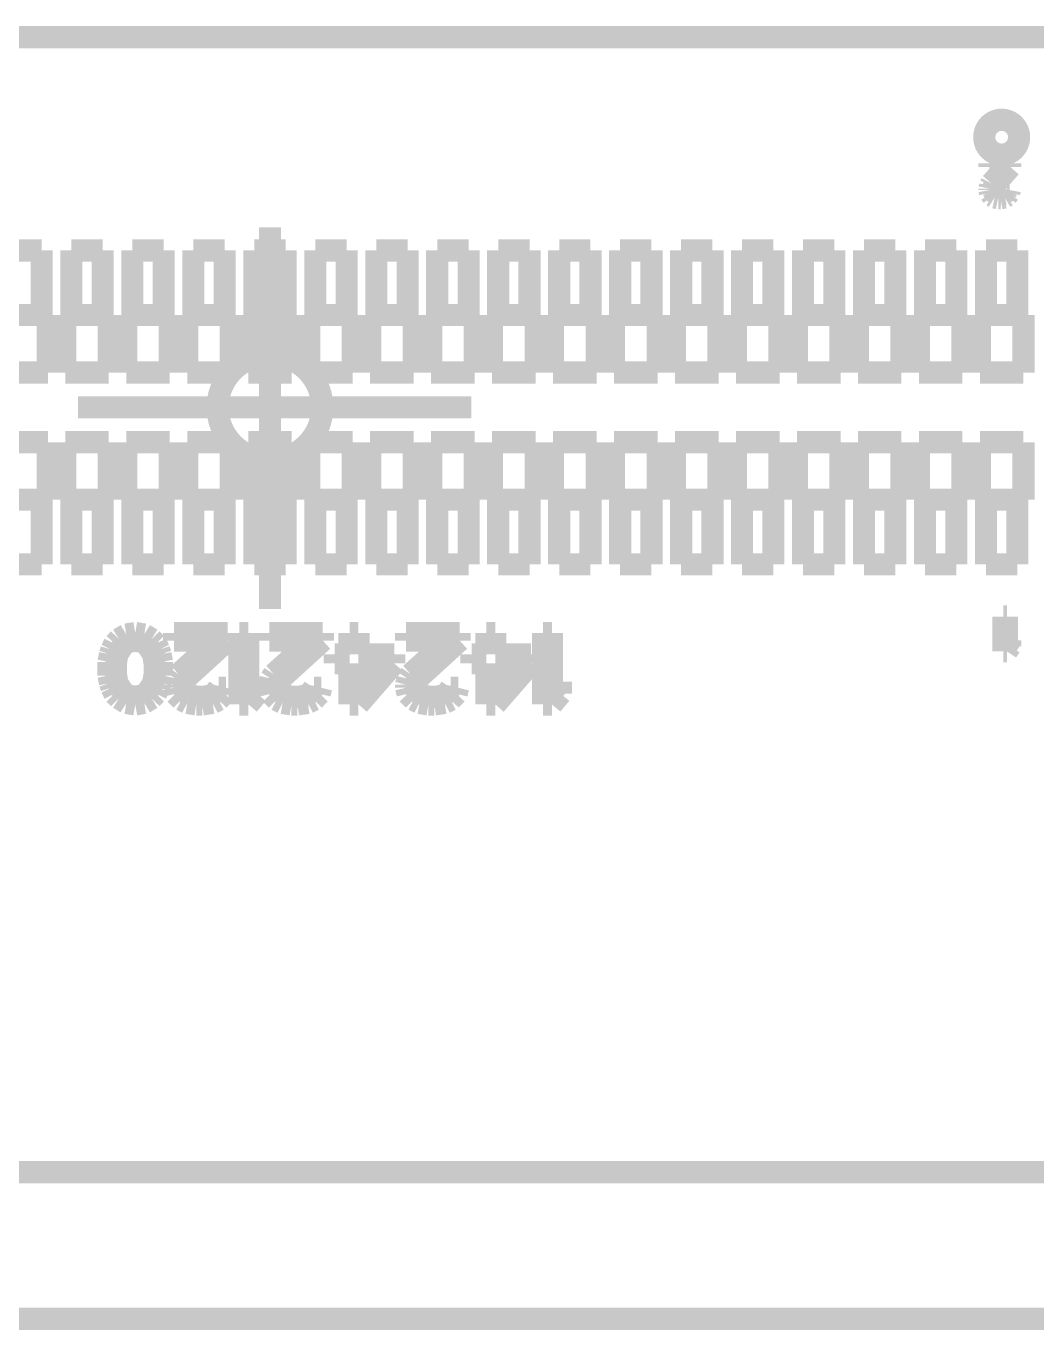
# Model space of a CAD drawing. Header units: millimetres. Extents: x 0 to 442, y 0 to 314.
# Drawn here: x 183.54 to 189.34, y 138.82 to 146.3 of the extents above; entities that cross this region are included whole.
import ezdxf

# ---------------------------------------------------------------- set-up
doc = ezdxf.new("R2010")
doc.units = ezdxf.units.MM
doc.header["$LTSCALE"] = 23.1
doc.layers.get('0').update_dxf_attribs({"linetype": 'CONTINUOUS'})

msp = doc.modelspace()

# ---------------------------------------------------------------- linework, layer by layer
at = {"const_width": 0.127}
for points in [[(191.4387, 146.24), (178.4387, 146.24)], [(189.0386, 145.6659), (189.0386, 145.6697), (189.0389, 145.6735), (189.0394, 145.6776), (189.0404, 145.6852), (189.0414, 145.689), (189.0422, 145.6926), (189.0434, 145.6964), (189.0447, 145.7), (189.046, 145.7038), (189.0475, 145.7073), (189.0493, 145.7109), (189.0511, 145.7142), (189.0572, 145.7241), (189.0597, 145.7271), (189.062, 145.7302), (189.0645, 145.733), (189.0701, 145.7386), (189.0729, 145.7411), (189.079, 145.7462), (189.082, 145.7482), (189.0853, 145.7505), (189.0886, 145.7525), (189.092, 145.7543), (189.0955, 145.7561), (189.1026, 145.7591), (189.1062, 145.7604), (189.11, 145.7617), (189.1138, 145.7627), (189.1174, 145.7637), (189.1212, 145.7645), (189.125, 145.765), (189.129, 145.7655), (189.1328, 145.7658), (189.1445, 145.7658), (189.1483, 145.7655), (189.156, 145.7645), (189.1598, 145.7637), (189.1674, 145.7617), (189.1709, 145.7604), (189.1748, 145.7591), (189.1819, 145.7561), (189.1852, 145.7543), (189.1887, 145.7525), (189.192, 145.7505), (189.1951, 145.7482), (189.1984, 145.7462), (189.2045, 145.7411), (189.2073, 145.7386), (189.2101, 145.7358), (189.2151, 145.7302), (189.2177, 145.7271), (189.22, 145.7241), (189.2223, 145.7208), (189.2243, 145.7175), (189.2261, 145.7142), (189.2281, 145.7109), (189.2311, 145.7038), (189.2327, 145.7), (189.2339, 145.6964), (189.235, 145.6926), (189.236, 145.689), (189.2375, 145.6814), (189.238, 145.6776), (189.2383, 145.6735), (189.2385, 145.6697), (189.2385, 145.6659)], [(189.2385, 145.6659), (189.2385, 145.6621), (189.2383, 145.6581), (189.238, 145.6542), (189.2375, 145.6504), (189.236, 145.6428), (189.235, 145.639), (189.2339, 145.6354), (189.2327, 145.6316), (189.2281, 145.621), (189.2261, 145.6177), (189.2243, 145.6141), (189.2223, 145.6108), (189.2177, 145.6047), (189.2126, 145.5986), (189.2101, 145.5958), (189.2073, 145.593), (189.2045, 145.5905), (189.2014, 145.588), (189.1984, 145.5857), (189.1951, 145.5834), (189.192, 145.5813), (189.1887, 145.5793), (189.1852, 145.5773), (189.1819, 145.5758), (189.1783, 145.574), (189.1748, 145.5727), (189.1709, 145.5712), (189.1674, 145.5702), (189.1598, 145.5681), (189.156, 145.5674), (189.1483, 145.5664), (189.1445, 145.5661), (189.1405, 145.5659), (189.1367, 145.5659), (189.129, 145.5664), (189.125, 145.5669), (189.1212, 145.5674), (189.1174, 145.5681), (189.1138, 145.5692), (189.1062, 145.5712), (189.1026, 145.5727), (189.0991, 145.574), (189.0955, 145.5758), (189.092, 145.5773), (189.082, 145.5834), (189.0759, 145.588), (189.0729, 145.5905), (189.0701, 145.593), (189.0645, 145.5986), (189.062, 145.6017), (189.0597, 145.6047), (189.0572, 145.6078), (189.0551, 145.6108), (189.0531, 145.6141), (189.0511, 145.6177), (189.0493, 145.621), (189.0475, 145.6245), (189.046, 145.6281), (189.0447, 145.6316), (189.0434, 145.6354), (189.0422, 145.639), (189.0414, 145.6428), (189.0404, 145.6466), (189.0389, 145.6581), (189.0386, 145.6621), (189.0386, 145.6659)], [(189.0686, 145.4947), (189.0686, 145.5158)], [(189.0686, 145.4947), (189.0686, 145.5158)], [(189.0686, 145.5158), (189.1887, 145.5158)], [(189.0686, 145.5158), (189.1887, 145.5158)], [(189.1887, 145.5158), (189.1887, 145.4947)], [(189.1887, 145.5158), (189.1887, 145.4947)], [(189.1621, 145.4947), (189.0686, 145.4947)], [(189.1621, 145.4947), (189.0686, 145.4947)], [(189.0787, 145.401), (189.1621, 145.4947)], [(189.0787, 145.401), (189.1621, 145.4947)], [(189.1887, 145.4947), (189.0953, 145.3883)], [(189.1887, 145.4947), (189.0953, 145.3883)], [(189.0686, 145.3713), (189.0719, 145.3883)], [(189.0686, 145.3713), (189.0719, 145.3883)], [(189.0686, 145.3627), (189.0686, 145.3713)], [(189.0686, 145.3627), (189.0686, 145.3713)], [(189.0719, 145.3456), (189.0686, 145.3627)], [(189.0719, 145.3456), (189.0686, 145.3627)], [(189.0719, 145.3883), (189.0787, 145.401)], [(189.0719, 145.3883), (189.0787, 145.401)], [(189.0953, 145.3883), (189.0886, 145.3713)], [(189.0953, 145.3883), (189.0886, 145.3713)], [(189.0886, 145.3713), (189.0886, 145.3627)], [(189.0886, 145.3713), (189.0886, 145.3627)], [(189.0886, 145.3627), (189.0953, 145.35)], [(189.0886, 145.3627), (189.0953, 145.35)], [(189.1621, 145.35), (189.1687, 145.3627)], [(189.1621, 145.35), (189.1687, 145.3627)], [(189.1687, 145.3627), (189.1852, 145.3627)], [(189.1687, 145.3627), (189.1852, 145.3627)], [(189.1852, 145.3627), (189.1819, 145.3456)], [(189.1852, 145.3627), (189.1819, 145.3456)], [(189.0853, 145.3286), (189.0719, 145.3456)], [(189.0853, 145.3286), (189.0719, 145.3456)], [(189.0986, 145.3202), (189.0853, 145.3286)], [(189.0986, 145.3202), (189.0853, 145.3286)], [(189.0953, 145.35), (189.1054, 145.3413)], [(189.0953, 145.35), (189.1054, 145.3413)], [(189.1186, 145.3159), (189.0986, 145.3202)], [(189.1186, 145.3159), (189.0986, 145.3202)], [(189.1054, 145.3413), (189.1219, 145.3373)], [(189.1054, 145.3413), (189.1219, 145.3373)], [(189.1321, 145.3159), (189.1186, 145.3159)], [(189.1321, 145.3159), (189.1186, 145.3159)], [(189.1219, 145.3373), (189.1354, 145.3373)], [(189.1219, 145.3373), (189.1354, 145.3373)], [(189.1552, 145.3202), (189.1321, 145.3159)], [(189.1552, 145.3202), (189.1321, 145.3159)], [(189.1354, 145.3373), (189.1519, 145.3413)], [(189.1354, 145.3373), (189.1519, 145.3413)], [(189.1519, 145.3413), (189.1621, 145.35)], [(189.1519, 145.3413), (189.1621, 145.35)], [(189.1687, 145.3286), (189.1552, 145.3202)], [(189.1687, 145.3286), (189.1552, 145.3202)], [(189.1819, 145.3456), (189.1687, 145.3286)], [(189.1819, 145.3456), (189.1687, 145.3286)], [(184.9385, 142.9598), (184.9385, 145.1495)], [(184.9385, 142.9598), (184.9385, 145.1495)], [(183.6287, 145.0159), (183.4486, 145.0159)], [(183.6287, 145.0159), (183.4486, 145.0159)], [(183.6287, 144.6459), (183.6287, 145.0159)], [(183.6287, 144.6459), (183.6287, 145.0159)], [(183.7986, 145.0159), (183.7986, 144.6459)], [(183.7986, 145.0159), (183.7986, 144.6459)], [(183.9787, 145.0159), (183.7986, 145.0159)], [(183.9787, 145.0159), (183.7986, 145.0159)], [(183.9787, 144.6459), (183.9787, 145.0159)], [(183.9787, 144.6459), (183.9787, 145.0159)], [(184.1486, 145.0159), (184.1486, 144.6459)], [(184.1486, 145.0159), (184.1486, 144.6459)], [(184.3287, 145.0159), (184.1486, 145.0159)], [(184.3287, 145.0159), (184.1486, 145.0159)], [(184.3287, 144.6459), (184.3287, 145.0159)], [(184.3287, 144.6459), (184.3287, 145.0159)], [(184.4986, 145.0159), (184.4986, 144.6459)], [(184.4986, 145.0159), (184.4986, 144.6459)], [(184.6787, 145.0159), (184.4986, 145.0159)], [(184.6787, 145.0159), (184.4986, 145.0159)], [(184.6787, 144.6459), (184.6787, 145.0159)], [(184.6787, 144.6459), (184.6787, 145.0159)], [(184.8486, 145.0159), (184.8486, 144.6459)], [(184.8486, 145.0159), (184.8486, 144.6459)], [(185.0287, 145.0159), (184.8486, 145.0159)], [(185.0287, 145.0159), (184.8486, 145.0159)], [(185.0287, 144.6459), (185.0287, 145.0159)], [(185.0287, 144.6459), (185.0287, 145.0159)], [(185.1986, 145.0159), (185.1986, 144.6459)], [(185.1986, 145.0159), (185.1986, 144.6459)], [(185.3787, 145.0159), (185.1986, 145.0159)], [(185.3787, 145.0159), (185.1986, 145.0159)], [(185.3787, 144.6459), (185.3787, 145.0159)], [(185.3787, 144.6459), (185.3787, 145.0159)], [(185.5487, 145.0159), (185.5487, 144.6459)], [(185.5487, 145.0159), (185.5487, 144.6459)], [(185.7287, 145.0159), (185.5487, 145.0159)], [(185.7287, 145.0159), (185.5487, 145.0159)], [(185.7287, 144.6459), (185.7287, 145.0159)], [(185.7287, 144.6459), (185.7287, 145.0159)], [(185.8987, 145.0159), (185.8987, 144.6459)], [(185.8987, 145.0159), (185.8987, 144.6459)], [(186.0788, 145.0159), (185.8987, 145.0159)], [(186.0788, 145.0159), (185.8987, 145.0159)], [(186.0788, 144.6459), (186.0788, 145.0159)], [(186.0788, 144.6459), (186.0788, 145.0159)], [(186.2487, 145.0159), (186.2487, 144.6459)], [(186.2487, 145.0159), (186.2487, 144.6459)], [(186.4285, 145.0159), (186.2487, 145.0159)], [(186.4285, 145.0159), (186.2487, 145.0159)], [(186.4285, 144.6459), (186.4285, 145.0159)], [(186.4285, 144.6459), (186.4285, 145.0159)], [(186.5987, 145.0159), (186.5987, 144.6459)], [(186.5987, 145.0159), (186.5987, 144.6459)], [(186.7785, 145.0159), (186.5987, 145.0159)], [(186.7785, 145.0159), (186.5987, 145.0159)], [(186.7785, 144.6459), (186.7785, 145.0159)], [(186.7785, 144.6459), (186.7785, 145.0159)], [(186.9487, 145.0159), (186.9487, 144.6459)], [(186.9487, 145.0159), (186.9487, 144.6459)], [(187.1285, 145.0159), (186.9487, 145.0159)], [(187.1285, 145.0159), (186.9487, 145.0159)], [(187.1285, 144.6459), (187.1285, 145.0159)], [(187.1285, 144.6459), (187.1285, 145.0159)], [(187.2987, 145.0159), (187.2987, 144.6459)], [(187.2987, 145.0159), (187.2987, 144.6459)], [(187.4785, 145.0159), (187.2987, 145.0159)], [(187.4785, 145.0159), (187.2987, 145.0159)], [(187.4785, 144.6459), (187.4785, 145.0159)], [(187.4785, 144.6459), (187.4785, 145.0159)], [(187.6487, 145.0159), (187.6487, 144.6459)], [(187.6487, 145.0159), (187.6487, 144.6459)], [(187.8286, 145.0159), (187.6487, 145.0159)], [(187.8286, 145.0159), (187.6487, 145.0159)], [(187.8286, 144.6459), (187.8286, 145.0159)], [(187.8286, 144.6459), (187.8286, 145.0159)], [(187.9987, 145.0159), (187.9987, 144.6459)], [(187.9987, 145.0159), (187.9987, 144.6459)], [(188.1786, 145.0159), (187.9987, 145.0159)], [(188.1786, 145.0159), (187.9987, 145.0159)], [(188.1786, 144.6459), (188.1786, 145.0159)], [(188.1786, 144.6459), (188.1786, 145.0159)], [(188.3487, 145.0159), (188.3487, 144.6459)], [(188.3487, 145.0159), (188.3487, 144.6459)], [(188.5286, 145.0159), (188.3487, 145.0159)], [(188.5286, 145.0159), (188.3487, 145.0159)], [(188.5286, 144.6459), (188.5286, 145.0159)], [(188.5286, 144.6459), (188.5286, 145.0159)], [(188.6985, 145.0159), (188.6985, 144.6459)], [(188.6985, 145.0159), (188.6985, 144.6459)], [(188.8786, 145.0159), (188.6985, 145.0159)], [(188.8786, 145.0159), (188.6985, 145.0159)], [(188.8786, 144.6459), (188.8786, 145.0159)], [(188.8786, 144.6459), (188.8786, 145.0159)], [(189.0485, 145.0159), (189.0485, 144.6459)], [(189.0485, 145.0159), (189.0485, 144.6459)], [(189.2286, 145.0159), (189.0485, 145.0159)], [(189.2286, 145.0159), (189.0485, 145.0159)], [(189.2286, 144.6459), (189.2286, 145.0159)], [(189.2286, 144.6459), (189.2286, 145.0159)], [(183.6637, 144.6459), (183.4135, 144.6459)], [(183.4486, 144.6459), (183.6287, 144.6459)], [(183.6637, 144.6459), (183.6287, 144.6459)], [(183.6637, 144.3159), (183.6637, 144.6459)], [(183.6637, 144.3159), (183.6637, 144.6459)], [(183.7635, 144.6459), (183.7635, 144.3159)], [(183.7635, 144.6459), (183.7635, 144.3159)], [(184.0137, 144.6459), (183.7635, 144.6459)], [(183.7986, 144.6459), (183.7635, 144.6459)], [(183.7986, 144.6459), (183.9787, 144.6459)], [(184.0137, 144.6459), (183.9787, 144.6459)], [(184.0137, 144.3159), (184.0137, 144.6459)], [(184.0137, 144.3159), (184.0137, 144.6459)], [(184.1136, 144.6459), (184.1136, 144.3159)], [(184.1136, 144.6459), (184.1136, 144.3159)], [(184.3637, 144.6459), (184.1136, 144.6459)], [(184.1486, 144.6459), (184.1136, 144.6459)], [(184.1486, 144.6459), (184.3287, 144.6459)], [(184.3637, 144.6459), (184.3287, 144.6459)], [(184.3637, 144.3159), (184.3637, 144.6459)], [(184.3637, 144.3159), (184.3637, 144.6459)], [(184.4636, 144.6459), (184.4636, 144.3159)], [(184.4636, 144.6459), (184.4636, 144.3159)], [(184.7135, 144.6459), (184.4636, 144.6459)], [(184.4986, 144.6459), (184.4636, 144.6459)], [(184.4986, 144.6459), (184.6787, 144.6459)], [(184.7135, 144.6459), (184.6787, 144.6459)], [(184.7135, 144.3159), (184.7135, 144.6459)], [(184.7135, 144.3159), (184.7135, 144.6459)], [(184.8136, 144.6459), (184.8136, 144.3159)], [(184.8136, 144.6459), (184.8136, 144.3159)], [(185.0635, 144.6459), (184.8136, 144.6459)], [(184.8486, 144.6459), (184.8136, 144.6459)], [(184.8486, 144.6459), (185.0287, 144.6459)], [(185.0635, 144.6459), (185.0287, 144.6459)], [(185.0635, 144.3159), (185.0635, 144.6459)], [(185.0635, 144.3159), (185.0635, 144.6459)], [(185.1636, 144.6459), (185.1636, 144.3159)], [(185.1636, 144.6459), (185.1636, 144.3159)], [(185.4135, 144.6459), (185.1636, 144.6459)], [(185.1986, 144.6459), (185.1636, 144.6459)], [(185.1986, 144.6459), (185.3787, 144.6459)], [(185.4135, 144.6459), (185.3787, 144.6459)], [(185.4135, 144.3159), (185.4135, 144.6459)], [(185.4135, 144.3159), (185.4135, 144.6459)], [(185.5136, 144.6459), (185.5136, 144.3159)], [(185.5136, 144.6459), (185.5136, 144.3159)], [(185.7635, 144.6459), (185.5136, 144.6459)], [(185.5487, 144.6459), (185.5136, 144.6459)], [(185.5487, 144.6459), (185.7287, 144.6459)], [(185.7635, 144.6459), (185.7287, 144.6459)], [(185.7635, 144.3159), (185.7635, 144.6459)], [(185.7635, 144.3159), (185.7635, 144.6459)], [(185.8636, 144.6459), (185.8636, 144.3159)], [(185.8636, 144.6459), (185.8636, 144.3159)], [(186.1135, 144.6459), (185.8636, 144.6459)], [(185.8987, 144.6459), (185.8636, 144.6459)], [(185.8987, 144.6459), (186.0788, 144.6459)], [(186.1135, 144.6459), (186.0788, 144.6459)], [(186.1135, 144.3159), (186.1135, 144.6459)], [(186.1135, 144.3159), (186.1135, 144.6459)], [(186.2136, 144.6459), (186.2136, 144.3159)], [(186.2136, 144.6459), (186.2136, 144.3159)], [(186.4636, 144.6459), (186.2136, 144.6459)], [(186.2487, 144.6459), (186.2136, 144.6459)], [(186.2487, 144.6459), (186.4285, 144.6459)], [(186.4636, 144.6459), (186.4285, 144.6459)], [(186.4636, 144.3159), (186.4636, 144.6459)], [(186.4636, 144.3159), (186.4636, 144.6459)], [(186.5636, 144.6459), (186.5636, 144.3159)], [(186.5636, 144.6459), (186.5636, 144.3159)], [(186.8136, 144.6459), (186.5636, 144.6459)], [(186.5987, 144.6459), (186.5636, 144.6459)], [(186.5987, 144.6459), (186.7785, 144.6459)], [(186.8136, 144.6459), (186.7785, 144.6459)], [(186.8136, 144.3159), (186.8136, 144.6459)], [(186.8136, 144.3159), (186.8136, 144.6459)], [(187.1636, 144.6459), (186.9136, 144.6459)], [(186.9136, 144.6459), (186.9136, 144.3159)], [(186.9136, 144.6459), (186.9136, 144.3159)], [(186.9487, 144.6459), (186.9136, 144.6459)], [(186.9487, 144.6459), (187.1285, 144.6459)], [(187.1636, 144.6459), (187.1285, 144.6459)], [(187.1636, 144.3159), (187.1636, 144.6459)], [(187.1636, 144.3159), (187.1636, 144.6459)], [(187.2637, 144.6459), (187.2637, 144.3159)], [(187.2637, 144.6459), (187.2637, 144.3159)], [(187.5136, 144.6459), (187.2637, 144.6459)], [(187.2987, 144.6459), (187.2637, 144.6459)], [(187.2987, 144.6459), (187.4785, 144.6459)], [(187.5136, 144.6459), (187.4785, 144.6459)], [(187.5136, 144.3159), (187.5136, 144.6459)], [(187.5136, 144.3159), (187.5136, 144.6459)], [(187.6137, 144.6459), (187.6137, 144.3159)], [(187.6137, 144.6459), (187.6137, 144.3159)], [(187.8636, 144.6459), (187.6137, 144.6459)], [(187.6487, 144.6459), (187.6137, 144.6459)], [(187.6487, 144.6459), (187.8286, 144.6459)], [(187.8636, 144.6459), (187.8286, 144.6459)], [(187.8636, 144.3159), (187.8636, 144.6459)], [(187.8636, 144.3159), (187.8636, 144.6459)], [(187.9637, 144.6459), (187.9637, 144.3159)], [(187.9637, 144.6459), (187.9637, 144.3159)], [(188.2136, 144.6459), (187.9637, 144.6459)], [(187.9987, 144.6459), (187.9637, 144.6459)], [(187.9987, 144.6459), (188.1786, 144.6459)], [(188.2136, 144.6459), (188.1786, 144.6459)], [(188.2136, 144.3159), (188.2136, 144.6459)], [(188.2136, 144.3159), (188.2136, 144.6459)], [(188.3137, 144.6459), (188.3137, 144.3159)], [(188.3137, 144.6459), (188.3137, 144.3159)], [(188.5636, 144.6459), (188.3137, 144.6459)], [(188.3487, 144.6459), (188.3137, 144.6459)], [(188.3487, 144.6459), (188.5286, 144.6459)], [(188.5636, 144.6459), (188.5286, 144.6459)], [(188.5636, 144.3159), (188.5636, 144.6459)], [(188.5636, 144.3159), (188.5636, 144.6459)], [(188.6637, 144.6459), (188.6637, 144.3159)], [(188.6637, 144.6459), (188.6637, 144.3159)], [(188.9136, 144.6459), (188.6637, 144.6459)], [(188.6985, 144.6459), (188.6637, 144.6459)], [(188.6985, 144.6459), (188.8786, 144.6459)], [(188.9136, 144.6459), (188.8786, 144.6459)], [(188.9136, 144.3159), (188.9136, 144.6459)], [(188.9136, 144.3159), (188.9136, 144.6459)], [(189.0137, 144.6459), (189.0137, 144.3159)], [(189.0137, 144.6459), (189.0137, 144.3159)], [(189.2637, 144.6459), (189.0137, 144.6459)], [(189.0485, 144.6459), (189.0137, 144.6459)], [(189.0485, 144.6459), (189.2286, 144.6459)], [(189.2637, 144.6459), (189.2286, 144.6459)], [(189.2637, 144.3159), (189.2637, 144.6459)], [(189.2637, 144.3159), (189.2637, 144.6459)], [(184.6386, 144.1158), (184.6388, 144.1272), (184.6396, 144.1384), (184.6406, 144.1495), (184.6419, 144.1605), (184.6439, 144.1716), (184.6462, 144.1826), (184.6487, 144.1935), (184.652, 144.2044), (184.6556, 144.2151), (184.6594, 144.2255), (184.6637, 144.2359), (184.6683, 144.2461), (184.6734, 144.256), (184.6787, 144.2659), (184.6845, 144.2755), (184.6906, 144.2849), (184.6972, 144.2941), (184.7041, 144.303), (184.7112, 144.3116), (184.7188, 144.32), (184.7265, 144.3281), (184.7346, 144.3357), (184.743, 144.3434), (184.7516, 144.3505), (184.7605, 144.3573), (184.7696, 144.3637), (184.779, 144.37), (184.7983, 144.3812), (184.8085, 144.3863), (184.8187, 144.3908), (184.8291, 144.3952), (184.8395, 144.399), (184.8502, 144.4025), (184.8611, 144.4056), (184.8717, 144.4084), (184.8829, 144.4107), (184.8938, 144.4124), (184.905, 144.414), (184.9162, 144.415), (184.9274, 144.4157), (184.9385, 144.416), (184.9497, 144.4157), (184.9611, 144.415), (184.9723, 144.414), (184.9832, 144.4124), (184.9944, 144.4107), (185.0053, 144.4084), (185.0163, 144.4056), (185.0269, 144.4025), (185.0376, 144.399), (185.0483, 144.3952), (185.0587, 144.3908), (185.0688, 144.3863), (185.0788, 144.3812), (185.0887, 144.3756), (185.0983, 144.37), (185.1077, 144.3637), (185.1169, 144.3573), (185.1257, 144.3505), (185.1344, 144.3434), (185.1428, 144.3357), (185.1506, 144.3281), (185.1585, 144.32), (185.1661, 144.3116), (185.1732, 144.303), (185.1801, 144.2941), (185.1864, 144.2849), (185.1925, 144.2755), (185.1984, 144.2659), (185.204, 144.256), (185.2088, 144.2461), (185.2136, 144.2359), (185.2179, 144.2255), (185.2218, 144.2151), (185.2253, 144.2044), (185.2284, 144.1935), (185.2312, 144.1826), (185.2334, 144.1716), (185.2352, 144.1605), (185.2367, 144.1495), (185.2378, 144.1384), (185.2385, 144.1272), (185.2385, 144.1158)], [(183.4135, 144.3159), (183.6637, 144.3159)], [(183.4135, 144.3159), (183.6637, 144.3159)], [(183.7635, 144.3159), (184.0137, 144.3159)], [(183.7635, 144.3159), (184.0137, 144.3159)], [(184.1136, 144.3159), (184.3637, 144.3159)], [(184.1136, 144.3159), (184.3637, 144.3159)], [(184.4636, 144.3159), (184.7135, 144.3159)], [(184.4636, 144.3159), (184.7135, 144.3159)], [(184.8136, 144.3159), (185.0635, 144.3159)], [(184.8136, 144.3159), (185.0635, 144.3159)], [(185.1636, 144.3159), (185.4135, 144.3159)], [(185.1636, 144.3159), (185.4135, 144.3159)], [(185.5136, 144.3159), (185.7635, 144.3159)], [(185.5136, 144.3159), (185.7635, 144.3159)], [(185.8636, 144.3159), (186.1135, 144.3159)], [(185.8636, 144.3159), (186.1135, 144.3159)], [(186.2136, 144.3159), (186.4636, 144.3159)], [(186.2136, 144.3159), (186.4636, 144.3159)], [(186.5636, 144.3159), (186.8136, 144.3159)], [(186.5636, 144.3159), (186.8136, 144.3159)], [(186.9136, 144.3159), (187.1636, 144.3159)], [(186.9136, 144.3159), (187.1636, 144.3159)], [(187.2637, 144.3159), (187.5136, 144.3159)], [(187.2637, 144.3159), (187.5136, 144.3159)], [(187.6137, 144.3159), (187.8636, 144.3159)], [(187.6137, 144.3159), (187.8636, 144.3159)], [(187.9637, 144.3159), (188.2136, 144.3159)], [(187.9637, 144.3159), (188.2136, 144.3159)], [(188.3137, 144.3159), (188.5636, 144.3159)], [(188.3137, 144.3159), (188.5636, 144.3159)], [(188.6637, 144.3159), (188.9136, 144.3159)], [(188.6637, 144.3159), (188.9136, 144.3159)], [(189.0137, 144.3159), (189.2637, 144.3159)], [(189.0137, 144.3159), (189.2637, 144.3159)], [(183.8369, 144.1158), (186.0948, 144.1158)], [(183.8369, 144.1158), (186.0948, 144.1158)], [(185.2385, 144.1158), (185.2385, 144.1046), (185.2378, 144.0934), (185.2367, 144.0822), (185.2352, 144.0711), (185.2334, 144.0601), (185.2312, 144.0492), (185.2284, 144.0383), (185.2253, 144.0274), (185.2218, 144.0167), (185.2179, 144.0063), (185.2136, 143.9959), (185.2088, 143.9857), (185.204, 143.9758), (185.1984, 143.9659), (185.1925, 143.9563), (185.1864, 143.9469), (185.1801, 143.9377), (185.1732, 143.9288), (185.1661, 143.9202), (185.1585, 143.9118), (185.1506, 143.9037), (185.1428, 143.8961), (185.1344, 143.8884), (185.1257, 143.8813), (185.1169, 143.8745), (185.1077, 143.8681), (185.0983, 143.8618), (185.0887, 143.8562), (185.0788, 143.8506), (185.0688, 143.8455), (185.0587, 143.8409), (185.0483, 143.8366), (185.0376, 143.8328), (185.0269, 143.8293), (185.0163, 143.8262), (185.0053, 143.8234), (184.9944, 143.8211), (184.9832, 143.8193), (184.9723, 143.8178), (184.9611, 143.8168), (184.9497, 143.816), (184.9385, 143.8158), (184.9274, 143.816), (184.9162, 143.8168), (184.905, 143.8178), (184.8938, 143.8193), (184.8829, 143.8211), (184.8717, 143.8234), (184.8611, 143.8262), (184.8502, 143.8293), (184.8395, 143.8328), (184.8291, 143.8366), (184.8187, 143.8409), (184.8085, 143.8455), (184.7983, 143.8506), (184.779, 143.8618), (184.7696, 143.8681), (184.7605, 143.8745), (184.7516, 143.8813), (184.743, 143.8884), (184.7346, 143.8961), (184.7265, 143.9037), (184.7188, 143.9118), (184.7112, 143.9202), (184.7041, 143.9288), (184.6972, 143.9377), (184.6906, 143.9469), (184.6845, 143.9563), (184.6787, 143.9659), (184.6734, 143.9758), (184.6683, 143.9857), (184.6637, 143.9959), (184.6594, 144.0063), (184.6556, 144.0167), (184.652, 144.0274), (184.6487, 144.0383), (184.6462, 144.0492), (184.6439, 144.0601), (184.6419, 144.0711), (184.6406, 144.0822), (184.6396, 144.0934), (184.6388, 144.1046), (184.6386, 144.1158)], [(183.6637, 143.9159), (183.4135, 143.9159)], [(183.6637, 143.9159), (183.4135, 143.9159)], [(183.6637, 143.5859), (183.6637, 143.9159)], [(183.6637, 143.5859), (183.6637, 143.9159)], [(183.7635, 143.9159), (183.7635, 143.5859)], [(183.7635, 143.9159), (183.7635, 143.5859)], [(184.0137, 143.9159), (183.7635, 143.9159)], [(184.0137, 143.9159), (183.7635, 143.9159)], [(184.0137, 143.5859), (184.0137, 143.9159)], [(184.0137, 143.5859), (184.0137, 143.9159)], [(184.1136, 143.9159), (184.1136, 143.5859)], [(184.1136, 143.9159), (184.1136, 143.5859)], [(184.3637, 143.9159), (184.1136, 143.9159)], [(184.3637, 143.9159), (184.1136, 143.9159)], [(184.3637, 143.5859), (184.3637, 143.9159)], [(184.3637, 143.5859), (184.3637, 143.9159)], [(184.7135, 143.9159), (184.4636, 143.9159)], [(184.7135, 143.9159), (184.4636, 143.9159)], [(184.4636, 143.9159), (184.4636, 143.5859)], [(184.4636, 143.9159), (184.4636, 143.5859)], [(184.7135, 143.5859), (184.7135, 143.9159)], [(184.7135, 143.5859), (184.7135, 143.9159)], [(184.8136, 143.9159), (184.8136, 143.5859)], [(184.8136, 143.9159), (184.8136, 143.5859)], [(185.0635, 143.9159), (184.8136, 143.9159)], [(185.0635, 143.9159), (184.8136, 143.9159)], [(185.0635, 143.5859), (185.0635, 143.9159)], [(185.0635, 143.5859), (185.0635, 143.9159)], [(185.1636, 143.9159), (185.1636, 143.5859)], [(185.1636, 143.9159), (185.1636, 143.5859)], [(185.4135, 143.9159), (185.1636, 143.9159)], [(185.4135, 143.9159), (185.1636, 143.9159)], [(185.4135, 143.5859), (185.4135, 143.9159)], [(185.4135, 143.5859), (185.4135, 143.9159)], [(185.5136, 143.9159), (185.5136, 143.5859)], [(185.5136, 143.9159), (185.5136, 143.5859)], [(185.7635, 143.9159), (185.5136, 143.9159)], [(185.7635, 143.9159), (185.5136, 143.9159)], [(185.7635, 143.5859), (185.7635, 143.9159)], [(185.7635, 143.5859), (185.7635, 143.9159)], [(185.8636, 143.9159), (185.8636, 143.5859)], [(185.8636, 143.9159), (185.8636, 143.5859)], [(186.1135, 143.9159), (185.8636, 143.9159)], [(186.1135, 143.9159), (185.8636, 143.9159)], [(186.1135, 143.5859), (186.1135, 143.9159)], [(186.1135, 143.5859), (186.1135, 143.9159)], [(186.2136, 143.9159), (186.2136, 143.5859)], [(186.2136, 143.9159), (186.2136, 143.5859)], [(186.4636, 143.9159), (186.2136, 143.9159)], [(186.4636, 143.9159), (186.2136, 143.9159)], [(186.4636, 143.5859), (186.4636, 143.9159)], [(186.4636, 143.5859), (186.4636, 143.9159)], [(186.5636, 143.9159), (186.5636, 143.5859)], [(186.5636, 143.9159), (186.5636, 143.5859)], [(186.8136, 143.9159), (186.5636, 143.9159)], [(186.8136, 143.9159), (186.5636, 143.9159)], [(186.8136, 143.5859), (186.8136, 143.9159)], [(186.8136, 143.5859), (186.8136, 143.9159)], [(187.1636, 143.9159), (186.9136, 143.9159)], [(187.1636, 143.9159), (186.9136, 143.9159)], [(186.9136, 143.9159), (186.9136, 143.5859)], [(186.9136, 143.9159), (186.9136, 143.5859)], [(187.1636, 143.5859), (187.1636, 143.9159)], [(187.1636, 143.5859), (187.1636, 143.9159)], [(187.2637, 143.9159), (187.2637, 143.5859)], [(187.2637, 143.9159), (187.2637, 143.5859)], [(187.5136, 143.9159), (187.2637, 143.9159)], [(187.5136, 143.9159), (187.2637, 143.9159)], [(187.5136, 143.5859), (187.5136, 143.9159)], [(187.5136, 143.5859), (187.5136, 143.9159)], [(187.6137, 143.9159), (187.6137, 143.5859)], [(187.6137, 143.9159), (187.6137, 143.5859)], [(187.8636, 143.9159), (187.6137, 143.9159)], [(187.8636, 143.9159), (187.6137, 143.9159)], [(187.8636, 143.5859), (187.8636, 143.9159)], [(187.8636, 143.5859), (187.8636, 143.9159)], [(187.9637, 143.9159), (187.9637, 143.5859)], [(187.9637, 143.9159), (187.9637, 143.5859)], [(188.2136, 143.9159), (187.9637, 143.9159)], [(188.2136, 143.9159), (187.9637, 143.9159)], [(188.2136, 143.5859), (188.2136, 143.9159)], [(188.2136, 143.5859), (188.2136, 143.9159)], [(188.3137, 143.9159), (188.3137, 143.5859)], [(188.3137, 143.9159), (188.3137, 143.5859)], [(188.5636, 143.9159), (188.3137, 143.9159)], [(188.5636, 143.9159), (188.3137, 143.9159)], [(188.5636, 143.5859), (188.5636, 143.9159)], [(188.5636, 143.5859), (188.5636, 143.9159)], [(188.6637, 143.9159), (188.6637, 143.5859)], [(188.6637, 143.9159), (188.6637, 143.5859)], [(188.9136, 143.9159), (188.6637, 143.9159)], [(188.9136, 143.9159), (188.6637, 143.9159)], [(188.9136, 143.5859), (188.9136, 143.9159)], [(188.9136, 143.5859), (188.9136, 143.9159)], [(189.0137, 143.9159), (189.0137, 143.5859)], [(189.0137, 143.9159), (189.0137, 143.5859)], [(189.2637, 143.9159), (189.0137, 143.9159)], [(189.2637, 143.9159), (189.0137, 143.9159)], [(189.2637, 143.5859), (189.2637, 143.9159)], [(189.2637, 143.5859), (189.2637, 143.9159)], [(183.4135, 143.5859), (183.6637, 143.5859)], [(183.4486, 143.5859), (183.6287, 143.5859)], [(183.6287, 143.2158), (183.6287, 143.5859)], [(183.6287, 143.2158), (183.6287, 143.5859)], [(183.6287, 143.5859), (183.6637, 143.5859)], [(183.7635, 143.5859), (183.7986, 143.5859)], [(183.7635, 143.5859), (184.0137, 143.5859)], [(183.7986, 143.5859), (183.7986, 143.2158)], [(183.7986, 143.5859), (183.7986, 143.2158)], [(183.7986, 143.5859), (183.9787, 143.5859)], [(183.9787, 143.2158), (183.9787, 143.5859)], [(183.9787, 143.2158), (183.9787, 143.5859)], [(183.9787, 143.5859), (184.0137, 143.5859)], [(184.1136, 143.5859), (184.1486, 143.5859)], [(184.1136, 143.5859), (184.3637, 143.5859)], [(184.1486, 143.5859), (184.1486, 143.2158)], [(184.1486, 143.5859), (184.1486, 143.2158)], [(184.1486, 143.5859), (184.3287, 143.5859)], [(184.3287, 143.2158), (184.3287, 143.5859)], [(184.3287, 143.2158), (184.3287, 143.5859)], [(184.3287, 143.5859), (184.3637, 143.5859)], [(184.4636, 143.5859), (184.7135, 143.5859)], [(184.4636, 143.5859), (184.4986, 143.5859)], [(184.4986, 143.5859), (184.6787, 143.5859)], [(184.4986, 143.5859), (184.4986, 143.2158)], [(184.4986, 143.5859), (184.4986, 143.2158)], [(184.6787, 143.2158), (184.6787, 143.5859)], [(184.6787, 143.2158), (184.6787, 143.5859)], [(184.6787, 143.5859), (184.7135, 143.5859)], [(184.8136, 143.5859), (184.8486, 143.5859)], [(184.8136, 143.5859), (185.0635, 143.5859)], [(184.8486, 143.5859), (184.8486, 143.2158)], [(184.8486, 143.5859), (184.8486, 143.2158)], [(184.8486, 143.5859), (185.0287, 143.5859)], [(185.0287, 143.2158), (185.0287, 143.5859)], [(185.0287, 143.2158), (185.0287, 143.5859)], [(185.0287, 143.5859), (185.0635, 143.5859)], [(185.1636, 143.5859), (185.1986, 143.5859)], [(185.1636, 143.5859), (185.4135, 143.5859)], [(185.1986, 143.5859), (185.1986, 143.2158)], [(185.1986, 143.5859), (185.1986, 143.2158)], [(185.1986, 143.5859), (185.3787, 143.5859)], [(185.3787, 143.2158), (185.3787, 143.5859)], [(185.3787, 143.2158), (185.3787, 143.5859)], [(185.3787, 143.5859), (185.4135, 143.5859)], [(185.5136, 143.5859), (185.5487, 143.5859)], [(185.5136, 143.5859), (185.7635, 143.5859)], [(185.5487, 143.5859), (185.5487, 143.2158)], [(185.5487, 143.5859), (185.5487, 143.2158)], [(185.5487, 143.5859), (185.7287, 143.5859)], [(185.7287, 143.2158), (185.7287, 143.5859)], [(185.7287, 143.2158), (185.7287, 143.5859)], [(185.7287, 143.5859), (185.7635, 143.5859)], [(185.8636, 143.5859), (185.8987, 143.5859)], [(185.8636, 143.5859), (186.1135, 143.5859)], [(185.8987, 143.5859), (185.8987, 143.2158)], [(185.8987, 143.5859), (185.8987, 143.2158)], [(185.8987, 143.5859), (186.0788, 143.5859)], [(186.0788, 143.2158), (186.0788, 143.5859)], [(186.0788, 143.2158), (186.0788, 143.5859)], [(186.0788, 143.5859), (186.1135, 143.5859)], [(186.2136, 143.5859), (186.2487, 143.5859)], [(186.2136, 143.5859), (186.4636, 143.5859)], [(186.2487, 143.5859), (186.2487, 143.2158)], [(186.2487, 143.5859), (186.2487, 143.2158)], [(186.2487, 143.5859), (186.4285, 143.5859)], [(186.4285, 143.2158), (186.4285, 143.5859)], [(186.4285, 143.2158), (186.4285, 143.5859)], [(186.4285, 143.5859), (186.4636, 143.5859)], [(186.5636, 143.5859), (186.5987, 143.5859)], [(186.5636, 143.5859), (186.8136, 143.5859)], [(186.5987, 143.5859), (186.5987, 143.2158)], [(186.5987, 143.5859), (186.5987, 143.2158)], [(186.5987, 143.5859), (186.7785, 143.5859)], [(186.7785, 143.2158), (186.7785, 143.5859)], [(186.7785, 143.2158), (186.7785, 143.5859)], [(186.7785, 143.5859), (186.8136, 143.5859)], [(186.9136, 143.5859), (187.1636, 143.5859)], [(186.9136, 143.5859), (186.9487, 143.5859)], [(186.9487, 143.5859), (186.9487, 143.2158)], [(186.9487, 143.5859), (186.9487, 143.2158)], [(186.9487, 143.5859), (187.1285, 143.5859)], [(187.1285, 143.2158), (187.1285, 143.5859)], [(187.1285, 143.2158), (187.1285, 143.5859)], [(187.1285, 143.5859), (187.1636, 143.5859)], [(187.2637, 143.5859), (187.2987, 143.5859)], [(187.2637, 143.5859), (187.5136, 143.5859)], [(187.2987, 143.5859), (187.2987, 143.2158)], [(187.2987, 143.5859), (187.2987, 143.2158)], [(187.2987, 143.5859), (187.4785, 143.5859)], [(187.4785, 143.2158), (187.4785, 143.5859)], [(187.4785, 143.2158), (187.4785, 143.5859)], [(187.4785, 143.5859), (187.5136, 143.5859)], [(187.6137, 143.5859), (187.6487, 143.5859)], [(187.6137, 143.5859), (187.8636, 143.5859)], [(187.6487, 143.5859), (187.6487, 143.2158)], [(187.6487, 143.5859), (187.6487, 143.2158)], [(187.6487, 143.5859), (187.8286, 143.5859)], [(187.8286, 143.2158), (187.8286, 143.5859)], [(187.8286, 143.2158), (187.8286, 143.5859)], [(187.8286, 143.5859), (187.8636, 143.5859)], [(187.9637, 143.5859), (187.9987, 143.5859)], [(187.9637, 143.5859), (188.2136, 143.5859)], [(187.9987, 143.5859), (187.9987, 143.2158)], [(187.9987, 143.5859), (187.9987, 143.2158)], [(187.9987, 143.5859), (188.1786, 143.5859)], [(188.1786, 143.2158), (188.1786, 143.5859)], [(188.1786, 143.2158), (188.1786, 143.5859)], [(188.1786, 143.5859), (188.2136, 143.5859)], [(188.3137, 143.5859), (188.3487, 143.5859)], [(188.3137, 143.5859), (188.5636, 143.5859)], [(188.3487, 143.5859), (188.3487, 143.2158)], [(188.3487, 143.5859), (188.3487, 143.2158)], [(188.3487, 143.5859), (188.5286, 143.5859)], [(188.5286, 143.2158), (188.5286, 143.5859)], [(188.5286, 143.2158), (188.5286, 143.5859)], [(188.5286, 143.5859), (188.5636, 143.5859)], [(188.6637, 143.5859), (188.6985, 143.5859)], [(188.6637, 143.5859), (188.9136, 143.5859)], [(188.6985, 143.5859), (188.6985, 143.2158)], [(188.6985, 143.5859), (188.6985, 143.2158)], [(188.6985, 143.5859), (188.8786, 143.5859)], [(188.8786, 143.2158), (188.8786, 143.5859)], [(188.8786, 143.2158), (188.8786, 143.5859)], [(188.8786, 143.5859), (188.9136, 143.5859)], [(189.0137, 143.5859), (189.0485, 143.5859)], [(189.0137, 143.5859), (189.2637, 143.5859)], [(189.0485, 143.5859), (189.0485, 143.2158)], [(189.0485, 143.5859), (189.0485, 143.2158)], [(189.0485, 143.5859), (189.2286, 143.5859)], [(189.2286, 143.2158), (189.2286, 143.5859)], [(189.2286, 143.2158), (189.2286, 143.5859)], [(189.2286, 143.5859), (189.2637, 143.5859)], [(183.4486, 143.2158), (183.6287, 143.2158)], [(183.4486, 143.2158), (183.6287, 143.2158)], [(183.7986, 143.2158), (183.9787, 143.2158)], [(183.7986, 143.2158), (183.9787, 143.2158)], [(184.1486, 143.2158), (184.3287, 143.2158)], [(184.1486, 143.2158), (184.3287, 143.2158)], [(184.4986, 143.2158), (184.6787, 143.2158)], [(184.4986, 143.2158), (184.6787, 143.2158)], [(184.8486, 143.2158), (185.0287, 143.2158)], [(184.8486, 143.2158), (185.0287, 143.2158)], [(185.1986, 143.2158), (185.3787, 143.2158)], [(185.1986, 143.2158), (185.3787, 143.2158)], [(185.5487, 143.2158), (185.7287, 143.2158)], [(185.5487, 143.2158), (185.7287, 143.2158)], [(185.8987, 143.2158), (186.0788, 143.2158)], [(185.8987, 143.2158), (186.0788, 143.2158)], [(186.2487, 143.2158), (186.4285, 143.2158)], [(186.2487, 143.2158), (186.4285, 143.2158)], [(186.5987, 143.2158), (186.7785, 143.2158)], [(186.5987, 143.2158), (186.7785, 143.2158)], [(186.9487, 143.2158), (187.1285, 143.2158)], [(186.9487, 143.2158), (187.1285, 143.2158)], [(187.2987, 143.2158), (187.4785, 143.2158)], [(187.2987, 143.2158), (187.4785, 143.2158)], [(187.6487, 143.2158), (187.8286, 143.2158)], [(187.6487, 143.2158), (187.8286, 143.2158)], [(187.9987, 143.2158), (188.1786, 143.2158)], [(187.9987, 143.2158), (188.1786, 143.2158)], [(188.3487, 143.2158), (188.5286, 143.2158)], [(188.3487, 143.2158), (188.5286, 143.2158)], [(188.6985, 143.2158), (188.8786, 143.2158)], [(188.6985, 143.2158), (188.8786, 143.2158)], [(189.0485, 143.2158), (189.2286, 143.2158)], [(189.0485, 143.2158), (189.2286, 143.2158)], [(189.1486, 142.716), (189.1486, 142.9159)], [(189.1486, 142.716), (189.1486, 142.9159)], [(189.1486, 142.9159), (189.1687, 142.9159)], [(189.1486, 142.9159), (189.1687, 142.9159)], [(189.1687, 142.9159), (189.1687, 142.75)], [(189.1687, 142.9159), (189.1687, 142.75)], [(184.1654, 142.8214), (184.1143, 142.8127)], [(184.1143, 142.8127), (184.1654, 142.8214)], [(184.2167, 142.8127), (184.1654, 142.8214)], [(184.1654, 142.8214), (184.2167, 142.8127)], [(184.3876, 142.8214), (184.695, 142.8214)], [(184.3876, 142.8214), (184.695, 142.8214)], [(184.3876, 142.7779), (184.3876, 142.8214)], [(184.3876, 142.7779), (184.3876, 142.8214)], [(184.695, 142.8214), (184.695, 142.7779)], [(184.695, 142.8214), (184.695, 142.7779)], [(184.7633, 142.4114), (184.7633, 142.8214)], [(184.7633, 142.4114), (184.7633, 142.8214)], [(184.7633, 142.8214), (184.8146, 142.8214)], [(184.7633, 142.8214), (184.8146, 142.8214)], [(184.8146, 142.8214), (184.8146, 142.4813)], [(184.8146, 142.8214), (184.8146, 142.4813)], [(184.9342, 142.7779), (184.9342, 142.8214)], [(184.9342, 142.7779), (184.9342, 142.8214)], [(184.9342, 142.8214), (185.2418, 142.8214)], [(184.9342, 142.8214), (185.2418, 142.8214)], [(185.2418, 142.8214), (185.2418, 142.7779)], [(185.2418, 142.8214), (185.2418, 142.7779)], [(185.3955, 142.6992), (185.3955, 142.8214)], [(185.3955, 142.6992), (185.3955, 142.8214)], [(185.3955, 142.8214), (185.4468, 142.8214)], [(185.3955, 142.8214), (185.4468, 142.8214)], [(185.4468, 142.8214), (185.4468, 142.6992)], [(185.4468, 142.8214), (185.4468, 142.6992)], [(185.7201, 142.7779), (185.7201, 142.8214)], [(185.7201, 142.7779), (185.7201, 142.8214)], [(185.7201, 142.8214), (186.0274, 142.8214)], [(185.7201, 142.8214), (186.0274, 142.8214)], [(186.0274, 142.8214), (186.0274, 142.7779)], [(186.0274, 142.8214), (186.0274, 142.7779)], [(186.1814, 142.6992), (186.1814, 142.8214)], [(186.1814, 142.6992), (186.1814, 142.8214)], [(186.1814, 142.8214), (186.2324, 142.8214)], [(186.1814, 142.8214), (186.2324, 142.8214)], [(186.2324, 142.8214), (186.2324, 142.6992)], [(186.2324, 142.8214), (186.2324, 142.6992)], [(186.506, 142.4114), (186.506, 142.8214)], [(186.506, 142.4114), (186.506, 142.8214)], [(186.506, 142.8214), (186.557, 142.8214)], [(186.506, 142.8214), (186.557, 142.8214)], [(186.557, 142.8214), (186.557, 142.4813)], [(186.557, 142.8214), (186.557, 142.4813)], [(184.0287, 142.7254), (184.046, 142.7604)], [(184.046, 142.7604), (184.0287, 142.7254)], [(184.046, 142.7604), (184.0714, 142.7866)], [(184.0714, 142.7866), (184.046, 142.7604)], [(184.097, 142.7515), (184.063, 142.6992)], [(184.097, 142.7515), (184.063, 142.6992)], [(184.0714, 142.7866), (184.1143, 142.8127)], [(184.1143, 142.8127), (184.0714, 142.7866)], [(184.1227, 142.7691), (184.097, 142.7515)], [(184.1227, 142.7691), (184.097, 142.7515)], [(184.1654, 142.7779), (184.1227, 142.7691)], [(184.1654, 142.7779), (184.1227, 142.7691)], [(184.208, 142.7691), (184.1654, 142.7779)], [(184.208, 142.7691), (184.1654, 142.7779)], [(184.2337, 142.7515), (184.208, 142.7691)], [(184.2337, 142.7515), (184.208, 142.7691)], [(184.2167, 142.8127), (184.2593, 142.7866)], [(184.2593, 142.7866), (184.2167, 142.8127)], [(184.268, 142.6992), (184.2337, 142.7515)], [(184.268, 142.6992), (184.2337, 142.7515)], [(184.2593, 142.7866), (184.285, 142.7604)], [(184.285, 142.7604), (184.2593, 142.7866)], [(184.285, 142.7604), (184.302, 142.7254)], [(184.302, 142.7254), (184.285, 142.7604)], [(184.6266, 142.7779), (184.3876, 142.7779)], [(184.6266, 142.7779), (184.3876, 142.7779)], [(184.4133, 142.5859), (184.6266, 142.7779)], [(184.4133, 142.5859), (184.6266, 142.7779)], [(184.695, 142.7779), (184.4559, 142.5598)], [(184.695, 142.7779), (184.4559, 142.5598)], [(185.1735, 142.7779), (184.9342, 142.7779)], [(185.1735, 142.7779), (184.9342, 142.7779)], [(184.9599, 142.5859), (185.1735, 142.7779)], [(184.9599, 142.5859), (185.1735, 142.7779)], [(185.2418, 142.7779), (185.0026, 142.5598)], [(185.2418, 142.7779), (185.0026, 142.5598)], [(185.9591, 142.7779), (185.7201, 142.7779)], [(185.9591, 142.7779), (185.7201, 142.7779)], [(185.7458, 142.5859), (185.9591, 142.7779)], [(185.7458, 142.5859), (185.9591, 142.7779)], [(186.0274, 142.7779), (185.7884, 142.5598)], [(186.0274, 142.7779), (185.7884, 142.5598)], [(189.1687, 142.75), (189.1887, 142.7797)], [(189.1687, 142.75), (189.1887, 142.7797)], [(189.1887, 142.7457), (189.1687, 142.716)], [(189.1887, 142.7457), (189.1687, 142.716)], [(189.1887, 142.7797), (189.1887, 142.7457)], [(189.1887, 142.7797), (189.1887, 142.7457)], [(184.0203, 142.6992), (184.0117, 142.6558)], [(184.0117, 142.6558), (184.0203, 142.6992)], [(184.0287, 142.7254), (184.0203, 142.6992)], [(184.0203, 142.6992), (184.0287, 142.7254)], [(184.063, 142.6992), (184.0544, 142.6469)], [(184.063, 142.6992), (184.0544, 142.6469)], [(184.2766, 142.6469), (184.268, 142.6992)], [(184.2766, 142.6469), (184.268, 142.6992)], [(184.3107, 142.6992), (184.302, 142.7254)], [(184.302, 142.7254), (184.3107, 142.6992)], [(184.3193, 142.6558), (184.3107, 142.6992)], [(184.3107, 142.6992), (184.3193, 142.6558)], [(185.3101, 142.6469), (185.3101, 142.6992)], [(185.3101, 142.6469), (185.3101, 142.6992)], [(185.3101, 142.6992), (185.3955, 142.6992)], [(185.3101, 142.6992), (185.3955, 142.6992)], [(185.4468, 142.6992), (185.6518, 142.6992)], [(185.4468, 142.6992), (185.6518, 142.6992)], [(185.6518, 142.6992), (185.6518, 142.6469)], [(185.6518, 142.6992), (185.6518, 142.6469)], [(186.0958, 142.6469), (186.0958, 142.6992)], [(186.0958, 142.6469), (186.0958, 142.6992)], [(186.0958, 142.6992), (186.1814, 142.6992)], [(186.0958, 142.6992), (186.1814, 142.6992)], [(186.2324, 142.6992), (186.4377, 142.6992)], [(186.2324, 142.6992), (186.4377, 142.6992)], [(186.4377, 142.6992), (186.4377, 142.6469)], [(186.4377, 142.6992), (186.4377, 142.6469)], [(189.1687, 142.716), (189.1486, 142.716)], [(189.1687, 142.716), (189.1486, 142.716)], [(184.0117, 142.6558), (184.0117, 142.5773)], [(184.0117, 142.5773), (184.0117, 142.6558)], [(184.0544, 142.6469), (184.0544, 142.5859)], [(184.0544, 142.6469), (184.0544, 142.5859)], [(184.2766, 142.5859), (184.2766, 142.6469)], [(184.2766, 142.5859), (184.2766, 142.6469)], [(184.3193, 142.6558), (184.3193, 142.5773)], [(184.3193, 142.5773), (184.3193, 142.6558)], [(185.3955, 142.6469), (185.3101, 142.6469)], [(185.3955, 142.6469), (185.3101, 142.6469)], [(185.3955, 142.4114), (185.3955, 142.6469)], [(185.3955, 142.4114), (185.3955, 142.6469)], [(185.4468, 142.4813), (185.4468, 142.6469)], [(185.4468, 142.6469), (185.4468, 142.4813)], [(185.4468, 142.4813), (185.5918, 142.6469)], [(185.5918, 142.6469), (185.4468, 142.4813)], [(185.6518, 142.6469), (185.4468, 142.4114)], [(185.6518, 142.6469), (185.4468, 142.4114)], [(185.5918, 142.6469), (185.4468, 142.6469)], [(185.4468, 142.6469), (185.5918, 142.6469)], [(186.1814, 142.6469), (186.0958, 142.6469)], [(186.1814, 142.6469), (186.0958, 142.6469)], [(186.1814, 142.4114), (186.1814, 142.6469)], [(186.1814, 142.4114), (186.1814, 142.6469)], [(186.2324, 142.4813), (186.2324, 142.6469)], [(186.2324, 142.6469), (186.2324, 142.4813)], [(186.2324, 142.4813), (186.3777, 142.6469)], [(186.3777, 142.6469), (186.2324, 142.4813)], [(186.4377, 142.6469), (186.2324, 142.4114)], [(186.4377, 142.6469), (186.2324, 142.4114)], [(186.3777, 142.6469), (186.2324, 142.6469)], [(186.2324, 142.6469), (186.3777, 142.6469)], [(184.0203, 142.5336), (184.0117, 142.5773)], [(184.0117, 142.5773), (184.0203, 142.5336)], [(184.0287, 142.5074), (184.0203, 142.5336)], [(184.0203, 142.5336), (184.0287, 142.5074)], [(184.0544, 142.5859), (184.063, 142.5336)], [(184.0544, 142.5859), (184.063, 142.5336)], [(184.063, 142.5336), (184.097, 142.4813)], [(184.063, 142.5336), (184.097, 142.4813)], [(184.2337, 142.4813), (184.268, 142.5336)], [(184.2337, 142.4813), (184.268, 142.5336)], [(184.268, 142.5336), (184.2766, 142.5859)], [(184.268, 142.5336), (184.2766, 142.5859)], [(184.3107, 142.5336), (184.302, 142.5074)], [(184.302, 142.5074), (184.3107, 142.5336)], [(184.3193, 142.5773), (184.3107, 142.5336)], [(184.3107, 142.5336), (184.3193, 142.5773)], [(184.3876, 142.525), (184.396, 142.5598)], [(184.3876, 142.525), (184.396, 142.5598)], [(184.3876, 142.5074), (184.3876, 142.525)], [(184.3876, 142.5074), (184.3876, 142.525)], [(184.396, 142.5598), (184.4133, 142.5859)], [(184.396, 142.5598), (184.4133, 142.5859)], [(184.4559, 142.5598), (184.4387, 142.525)], [(184.4559, 142.5598), (184.4387, 142.525)], [(184.4387, 142.525), (184.4387, 142.5074)], [(184.4387, 142.525), (184.4387, 142.5074)], [(184.8146, 142.4813), (184.8659, 142.5422)], [(184.8146, 142.4813), (184.8659, 142.5422)], [(184.8659, 142.5422), (184.8659, 142.4724)], [(184.8659, 142.5422), (184.8659, 142.4724)], [(184.9342, 142.525), (184.9429, 142.5598)], [(184.9342, 142.525), (184.9429, 142.5598)], [(184.9342, 142.5074), (184.9342, 142.525)], [(184.9342, 142.5074), (184.9342, 142.525)], [(184.9429, 142.5598), (184.9599, 142.5859)], [(184.9429, 142.5598), (184.9599, 142.5859)], [(185.0026, 142.5598), (184.9855, 142.525)], [(185.0026, 142.5598), (184.9855, 142.525)], [(184.9855, 142.525), (184.9855, 142.5074)], [(184.9855, 142.525), (184.9855, 142.5074)], [(185.7201, 142.525), (185.7285, 142.5598)], [(185.7201, 142.525), (185.7285, 142.5598)], [(185.7201, 142.5074), (185.7201, 142.525)], [(185.7201, 142.5074), (185.7201, 142.525)], [(185.7285, 142.5598), (185.7458, 142.5859)], [(185.7285, 142.5598), (185.7458, 142.5859)], [(185.7884, 142.5598), (185.7714, 142.525)], [(185.7884, 142.5598), (185.7714, 142.525)], [(185.7714, 142.525), (185.7714, 142.5074)], [(185.7714, 142.525), (185.7714, 142.5074)], [(186.557, 142.4813), (186.6083, 142.5422)], [(186.557, 142.4813), (186.6083, 142.5422)], [(186.6083, 142.5422), (186.6083, 142.4724)], [(186.6083, 142.5422), (186.6083, 142.4724)], [(184.046, 142.4724), (184.0287, 142.5074)], [(184.0287, 142.5074), (184.046, 142.4724)], [(184.046, 142.4724), (184.0714, 142.4462)], [(184.0714, 142.4462), (184.046, 142.4724)], [(184.0714, 142.4462), (184.1143, 142.4201)], [(184.1143, 142.4201), (184.0714, 142.4462)], [(184.097, 142.4813), (184.1227, 142.4638)], [(184.097, 142.4813), (184.1227, 142.4638)], [(184.1227, 142.4638), (184.1654, 142.4551)], [(184.1227, 142.4638), (184.1654, 142.4551)], [(184.1654, 142.4551), (184.208, 142.4638)], [(184.1654, 142.4551), (184.208, 142.4638)], [(184.208, 142.4638), (184.2337, 142.4813)], [(184.208, 142.4638), (184.2337, 142.4813)], [(184.2167, 142.4201), (184.2593, 142.4462)], [(184.2593, 142.4462), (184.2167, 142.4201)], [(184.2593, 142.4462), (184.285, 142.4724)], [(184.285, 142.4724), (184.2593, 142.4462)], [(184.285, 142.4724), (184.302, 142.5074)], [(184.302, 142.5074), (184.285, 142.4724)], [(184.396, 142.4724), (184.3876, 142.5074)], [(184.396, 142.4724), (184.3876, 142.5074)], [(184.4303, 142.4376), (184.396, 142.4724)], [(184.4303, 142.4376), (184.396, 142.4724)], [(184.4387, 142.5074), (184.4559, 142.4813)], [(184.4387, 142.5074), (184.4559, 142.4813)], [(184.4559, 142.4813), (184.4816, 142.4638)], [(184.4559, 142.4813), (184.4816, 142.4638)], [(184.4816, 142.4638), (184.5243, 142.4551)], [(184.4816, 142.4638), (184.5243, 142.4551)], [(184.5243, 142.4551), (184.5583, 142.4551)], [(184.5243, 142.4551), (184.5583, 142.4551)], [(184.5583, 142.4551), (184.601, 142.4638)], [(184.5583, 142.4551), (184.601, 142.4638)], [(184.601, 142.4638), (184.6266, 142.4813)], [(184.601, 142.4638), (184.6266, 142.4813)], [(184.6266, 142.4813), (184.6439, 142.5074)], [(184.6266, 142.4813), (184.6439, 142.5074)], [(184.6439, 142.5074), (184.6866, 142.5074)], [(184.6439, 142.5074), (184.6866, 142.5074)], [(184.6779, 142.4724), (184.6439, 142.4376)], [(184.6779, 142.4724), (184.6439, 142.4376)], [(184.6866, 142.5074), (184.6779, 142.4724)], [(184.6866, 142.5074), (184.6779, 142.4724)], [(184.8659, 142.4724), (184.8146, 142.4114)], [(184.8659, 142.4724), (184.8146, 142.4114)], [(184.9429, 142.4724), (184.9342, 142.5074)], [(184.9429, 142.4724), (184.9342, 142.5074)], [(184.9769, 142.4376), (184.9429, 142.4724)], [(184.9769, 142.4376), (184.9429, 142.4724)], [(184.9855, 142.5074), (185.0026, 142.4813)], [(184.9855, 142.5074), (185.0026, 142.4813)], [(185.0026, 142.4813), (185.0282, 142.4638)], [(185.0026, 142.4813), (185.0282, 142.4638)], [(185.0282, 142.4638), (185.0709, 142.4551)], [(185.0282, 142.4638), (185.0709, 142.4551)], [(185.0709, 142.4551), (185.1049, 142.4551)], [(185.0709, 142.4551), (185.1049, 142.4551)], [(185.1049, 142.4551), (185.1478, 142.4638)], [(185.1049, 142.4551), (185.1478, 142.4638)], [(185.1478, 142.4638), (185.1735, 142.4813)], [(185.1478, 142.4638), (185.1735, 142.4813)], [(185.1735, 142.4813), (185.1905, 142.5074)], [(185.1735, 142.4813), (185.1905, 142.5074)], [(185.1905, 142.5074), (185.2332, 142.5074)], [(185.1905, 142.5074), (185.2332, 142.5074)], [(185.2245, 142.4724), (185.1905, 142.4376)], [(185.2245, 142.4724), (185.1905, 142.4376)], [(185.2332, 142.5074), (185.2245, 142.4724)], [(185.2332, 142.5074), (185.2245, 142.4724)], [(185.7285, 142.4724), (185.7201, 142.5074)], [(185.7285, 142.4724), (185.7201, 142.5074)], [(185.7628, 142.4376), (185.7285, 142.4724)], [(185.7628, 142.4376), (185.7285, 142.4724)], [(185.7714, 142.5074), (185.7884, 142.4813)], [(185.7714, 142.5074), (185.7884, 142.4813)], [(185.7884, 142.4813), (185.8141, 142.4638)], [(185.7884, 142.4813), (185.8141, 142.4638)], [(185.8141, 142.4638), (185.8568, 142.4551)], [(185.8141, 142.4638), (185.8568, 142.4551)], [(185.8568, 142.4551), (185.8908, 142.4551)], [(185.8568, 142.4551), (185.8908, 142.4551)], [(185.8908, 142.4551), (185.9335, 142.4638)], [(185.8908, 142.4551), (185.9335, 142.4638)], [(185.9335, 142.4638), (185.9591, 142.4813)], [(185.9335, 142.4638), (185.9591, 142.4813)], [(185.9591, 142.4813), (185.9764, 142.5074)], [(185.9591, 142.4813), (185.9764, 142.5074)], [(185.9764, 142.5074), (186.0191, 142.5074)], [(185.9764, 142.5074), (186.0191, 142.5074)], [(186.0104, 142.4724), (185.9764, 142.4376)], [(186.0104, 142.4724), (185.9764, 142.4376)], [(186.0191, 142.5074), (186.0104, 142.4724)], [(186.0191, 142.5074), (186.0104, 142.4724)], [(186.6083, 142.4724), (186.557, 142.4114)], [(186.6083, 142.4724), (186.557, 142.4114)], [(184.1654, 142.4114), (184.1143, 142.4201)], [(184.1143, 142.4201), (184.1654, 142.4114)], [(184.2167, 142.4201), (184.1654, 142.4114)], [(184.1654, 142.4114), (184.2167, 142.4201)], [(184.4643, 142.4201), (184.4303, 142.4376)], [(184.4643, 142.4201), (184.4303, 142.4376)], [(184.5156, 142.4114), (184.4643, 142.4201)], [(184.5156, 142.4114), (184.4643, 142.4201)], [(184.5499, 142.4114), (184.5156, 142.4114)], [(184.5499, 142.4114), (184.5156, 142.4114)], [(184.6096, 142.4201), (184.5499, 142.4114)], [(184.6096, 142.4201), (184.5499, 142.4114)], [(184.6439, 142.4376), (184.6096, 142.4201)], [(184.6439, 142.4376), (184.6096, 142.4201)], [(184.8146, 142.4114), (184.7633, 142.4114)], [(184.8146, 142.4114), (184.7633, 142.4114)], [(185.0112, 142.4201), (184.9769, 142.4376)], [(185.0112, 142.4201), (184.9769, 142.4376)], [(185.0622, 142.4114), (185.0112, 142.4201)], [(185.0622, 142.4114), (185.0112, 142.4201)], [(185.0965, 142.4114), (185.0622, 142.4114)], [(185.0965, 142.4114), (185.0622, 142.4114)], [(185.1562, 142.4201), (185.0965, 142.4114)], [(185.1562, 142.4201), (185.0965, 142.4114)], [(185.1905, 142.4376), (185.1562, 142.4201)], [(185.1905, 142.4376), (185.1562, 142.4201)], [(185.4468, 142.4114), (185.3955, 142.4114)], [(185.4468, 142.4114), (185.3955, 142.4114)], [(185.7968, 142.4201), (185.7628, 142.4376)], [(185.7968, 142.4201), (185.7628, 142.4376)], [(185.8481, 142.4114), (185.7968, 142.4201)], [(185.8481, 142.4114), (185.7968, 142.4201)], [(185.8824, 142.4114), (185.8481, 142.4114)], [(185.8824, 142.4114), (185.8481, 142.4114)], [(185.9421, 142.4201), (185.8824, 142.4114)], [(185.9421, 142.4201), (185.8824, 142.4114)], [(185.9764, 142.4376), (185.9421, 142.4201)], [(185.9764, 142.4376), (185.9421, 142.4201)], [(186.2324, 142.4114), (186.1814, 142.4114)], [(186.2324, 142.4114), (186.1814, 142.4114)], [(186.557, 142.4114), (186.506, 142.4114)], [(186.557, 142.4114), (186.506, 142.4114)], [(177.9386, 139.7279), (191.9385, 139.7279)], [(177.9386, 138.8864), (191.9385, 138.8864)]]:
    msp.add_lwpolyline(points, dxfattribs=at)
for points in [[(189.2385, 145.6659, 1), (189.0389, 145.6659, 1)], [(185.2385, 144.1158, 1), (184.6386, 144.1158, 1)]]:
    msp.add_lwpolyline(points, format="xyb", close=True, dxfattribs=at)

doc.saveas('drawing.dxf')
